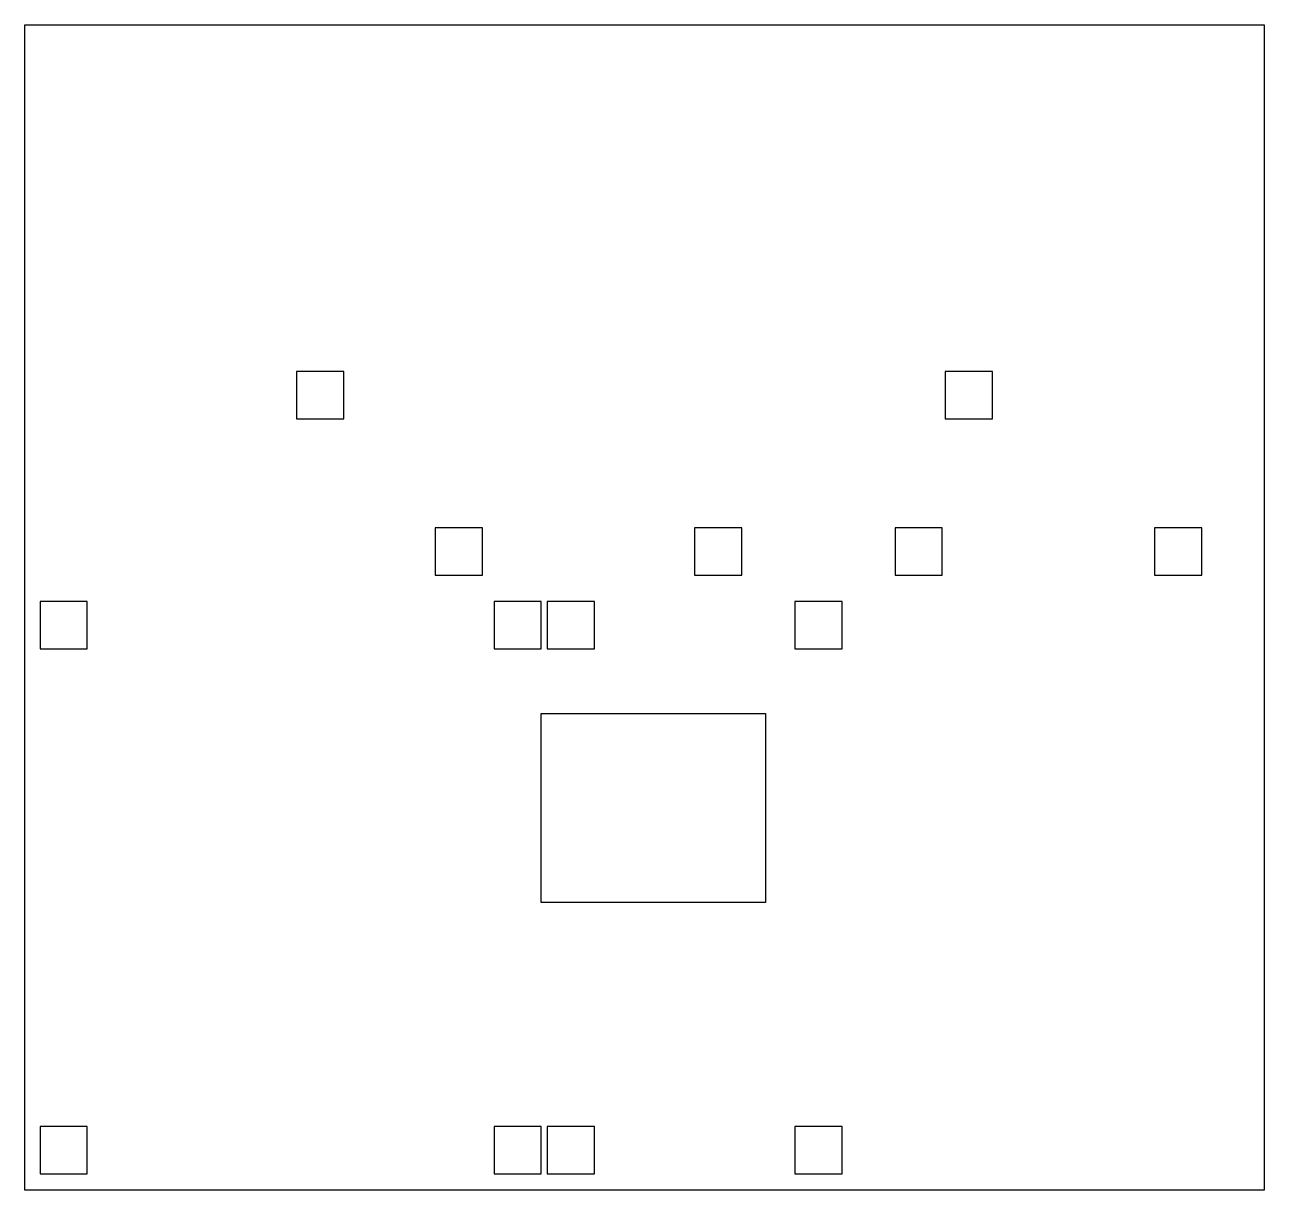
# Model space of a CAD drawing. Header units: millimetres. Extents: x 2 to 213, y 1 to 199.
import ezdxf

# ---------------------------------------------------------------- set-up
doc = ezdxf.new("R2010")
doc.units = ezdxf.units.MM
doc.layers.get('0').update_dxf_attribs({"lineweight": 25, "true_color": 0x000000})

msp = doc.modelspace()

# ---------------------------------------------------------------- linework, layer by layer
at = {"flags": 128}
for points in [[(2.4, 198.8), (212.6, 198.8), (212.6, 1.2), (2.4, 1.2)], [(48.5, 132), (56.5, 132), (56.5, 140), (48.5, 140)], [(158.5, 132), (166.5, 132), (166.5, 140), (158.5, 140)], [(72, 105.5), (80, 105.5), (80, 113.5), (72, 113.5)], [(116, 105.5), (124, 105.5), (124, 113.5), (116, 113.5)], [(150, 105.5), (158, 105.5), (158, 113.5), (150, 113.5)], [(194, 105.5), (202, 105.5), (202, 113.5), (194, 113.5)], [(5, 93), (13, 93), (13, 101), (5, 101)], [(82, 93), (90, 93), (90, 101), (82, 101)], [(91, 93), (99, 93), (99, 101), (91, 101)], [(133, 93), (141, 93), (141, 101), (133, 101)], [(90, 82), (128, 82), (128, 50), (90, 50)], [(5, 4), (13, 4), (13, 12), (5, 12)], [(82, 4), (90, 4), (90, 12), (82, 12)], [(91, 4), (99, 4), (99, 12), (91, 12)], [(133, 4), (141, 4), (141, 12), (133, 12)]]:
    msp.add_lwpolyline(points, close=True, dxfattribs=at)

doc.saveas('drawing.dxf')
